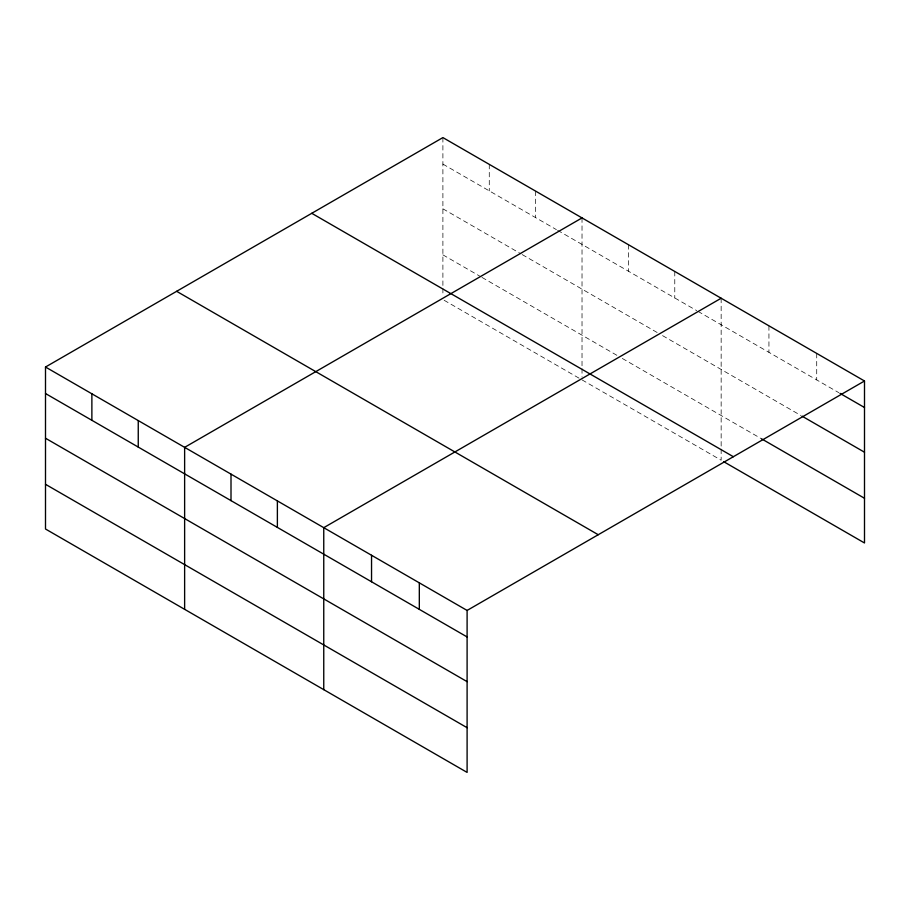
<?xml version="1.0" encoding="UTF-8"?>
<svg xmlns="http://www.w3.org/2000/svg" width="910" height="910" viewBox="0 0 910 910"><rect width="100%" height="100%" fill="white"/><g stroke="black" fill="none" stroke-linecap="round" stroke-linejoin="round"><path stroke-width="0.68" stroke-dasharray="4.55 3.41" d="M442.897 164.096L556.397 229.627M557.625 230.332L696.753 310.651M697.97 311.357L838.77 392.654M442.897 208.799L521.009 253.89M522.226 254.595L657.691 332.81M662.571 335.631L800.789 415.426M442.897 254.857L480.73 276.697M481.959 277.402L617.424 355.617M622.303 358.438L761.59 438.847M444.125 300.266L579.59 378.48M582.025 379.891L721.152 460.21L721.152 449.039M816.714 353.41L816.714 379.914M768.939 325.825L768.939 352.329M721.152 298.241L721.152 447.64M674.776 271.464L674.776 297.968M628.401 244.688L628.401 271.191M582.025 217.922L582.025 367.31M582.025 368.709L582.025 377.093M535.649 191.145L535.649 217.649M489.273 164.369L489.273 190.873M442.897 137.592L442.897 286.991M442.897 288.39L442.897 295.375"/><path stroke-width="1.36" d="M864.5 380.994L442.897 137.592L45.5 367.026L45.5 529.006L467.103 772.408L467.103 610.439L864.5 380.994L864.5 542.974L723.609 461.632M582.025 217.922L184.628 447.356L184.628 609.325M721.152 298.241L323.755 527.675L323.755 689.655M839.998 393.359L864.5 407.509M802.017 416.132L864.5 452.213M761.59 438.847L864.5 498.271M311.755 213.304L733.358 456.718M176.642 291.314L598.245 534.727M45.5 367.026L467.103 610.439M45.5 393.529L467.103 636.943M45.5 438.233L467.103 681.647M45.5 484.302L467.103 727.704M419.317 582.855L419.317 609.359M371.542 555.271L371.542 581.774M277.379 500.909L277.379 527.413M231.004 474.133L231.004 500.637M138.252 420.579L138.252 447.083M91.876 393.802L91.876 420.306"/></g></svg>
